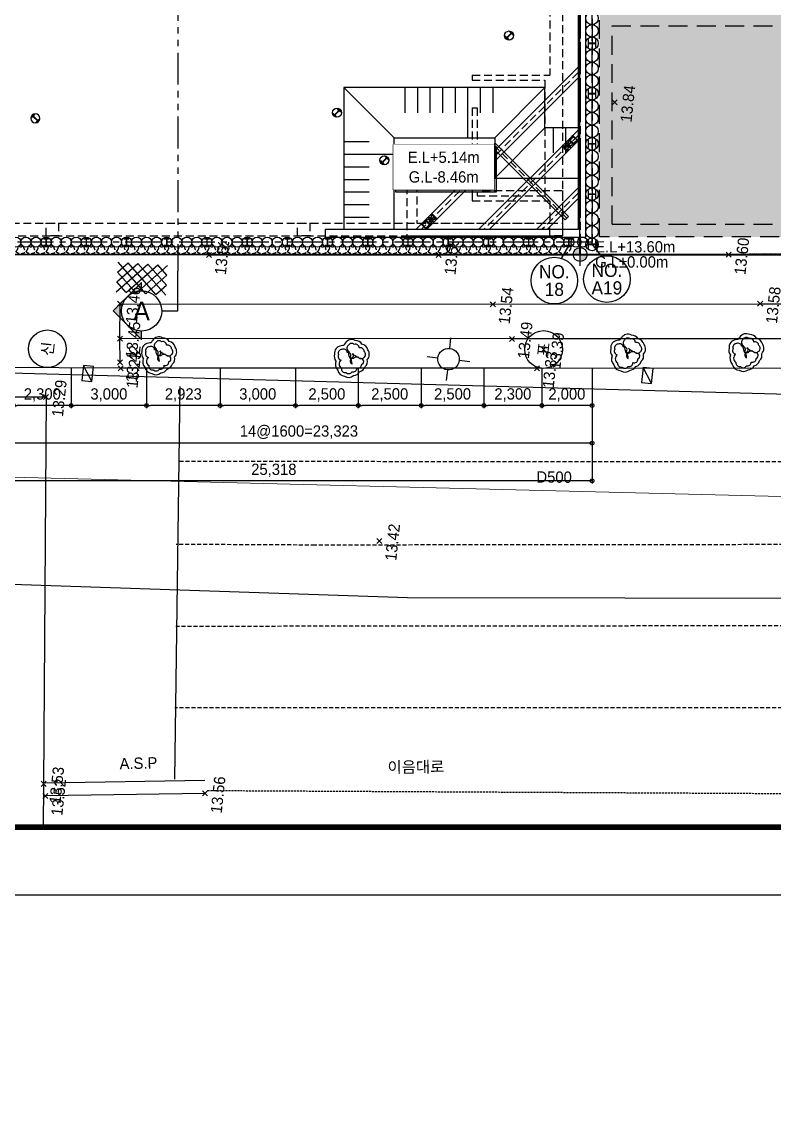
# Model space of a CAD drawing. Header units: millimetres. Extents: x 1073475 to 2890243, y -1340830 to -367733.
# Drawn here: x 1884001 to 1913953, y -465044 to -422071 of the extents above; entities that cross this region are included whole.
import ezdxf
from ezdxf.enums import TextEntityAlignment as Align
from ezdxf.xclip import XClip

# ---------------------------------------------------------------- set-up
doc = ezdxf.new("R2010")
doc.units = ezdxf.units.MM
doc.header["$LTSCALE"] = 50
doc.header["$XCLIPFRAME"] = 2
doc.header["$PDMODE"] = 3
doc.header["$PDSIZE"] = 100
for name, pattern in [('ANYANG3', [3, 2, -1]), ('CENTER2', [28.575, 19.05, -3.175, 3.175, -3.175]), ('DASHED', [0.75, 0.5, -0.25]), ('HIDDEN', [9.525, 6.35, -3.175]), ('HIDDEN2', [4.7625, 3.175, -1.5875]), ('PHANTOM', [63.5, 31.75, -6.35, 6.35, -6.35, 6.35, -6.35])]:
    doc.linetypes.add(name, pattern=pattern)
doc.layers.get('Defpoints').update_dxf_attribs({"color": 151})
for name, color, linetype in [('1-우수관로', 140, '우수'), ('11', 11, 'Continuous'), ('C-DIM', 7, 'Continuous'), ('CEN', 1, 'CENTER2'), ('CIP', 1, 'Continuous'), ('FIN', 5, 'Continuous'), ('H-BEAM-상부', 173, 'Continuous'), ('HPILE-300x200', 3, 'Continuous'), ('HPILE-300x300', 3, 'Continuous'), ('NO', 2, 'Continuous'), ('POST PILE', 6, 'Continuous'), ('SGR', 8, 'Continuous'), ('SITE', 7, 'PHANTOM'), ('ST-CEN', 1, 'HIDDEN'), ('ST-CEN(상부 H-BEAM)', 1, 'HIDDEN'), ('STRUT', 3, 'Continuous'), ('TEX', 3, 'Continuous'), ('TEXT', 3, 'Continuous'), ('WALE-1', 3, 'Continuous'), ('가로등', 1, 'Continuous'), ('건축', 233, 'HIDDEN'), ('굴착고', 2, 'Continuous'), ('단면', 4, 'Continuous'), ('대지경계선', 6, 'PHANTOM'), ('도로', 1, 'Continuous'), ('법면', 41, 'Continuous'), ('보도', 7, 'Continuous'), ('보도블럭', 7, 'Continuous'), ('상수도맨홀', 1, 'Continuous'), ('신호등', 1, 'Continuous'), ('연속지적도', 32, 'Continuous'), ('우수받이', 5, 'Continuous'), ('유압JACK', 2, 'Continuous'), ('자전거전용도로', 7, 'Continuous'), ('조경', 3, 'Continuous'), ('중앙선', 2, 'Continuous'), ('지하지장물_상수관로', 5, 'HIDDEN2'), ('지하지장물_전기관로', 1, 'HIDDEN2'), ('차선', 7, 'HIDDEN2'), ('측량점_높이', 8, 'Continuous'), ('측량점_심볼', 7, 'Continuous'), ('포장상태', 7, 'Continuous'), ('표지판', 1, 'Continuous'), ('현황레벨', 7, 'Continuous'), ('화단경계', 3, 'Continuous'), ('횡단보도', 40, 'Continuous')]:
    doc.layers.add(name, color=color, linetype=linetype)
doc.layers.add('defpoint', color=193, linetype='Continuous', plot=False)
doc.styles.add('LT', font='')
doc.styles.add('RXHG', font='arial.ttf')
doc.styles.get("Standard").update_dxf_attribs({"font": ''})
doc.styles.add('굴림체', font='')
doc.styles.add('돋움', font='')
doc.styles.get('LT').set_extended_font_data('GulimChe')
doc.styles.get('Standard').set_extended_font_data('Dotum')
doc.styles.get('굴림체').set_extended_font_data('Dotum')
doc.styles.get('돋움').set_extended_font_data('Dotum')
doc.linetypes.add('POWER_LINE', pattern='A,12.7,-5.08,["POWER",Standard,S=2.54,R=0,X=-2.54,Y=-1.27],-6.35', length=24.13)
doc.linetypes.add('WATER_LINE', pattern='A,12.7,-5.08,["WATER",Standard,S=2.54,R=0,X=-2.54,Y=-1.27],-6.35', length=24.13)
doc.linetypes.add('우수', pattern='A,0.5,-0.05,["우수",LT,S=0.1,R=0,X=0,Y=-0.05],-0.4', length=0.95)
doc.dimstyles.new('SAM-300', dxfattribs={"dimscale": 1.5, "dimtxt": 300, "dimasz": 100, "dimexe": 70, "dimexo": 0, "dimgap": 100, "dimtad": 1, "dimdec": 0, "dimzin": 0, "dimdsep": 46, "dimlunit": 6, "dimtxsty": '돋움', "dimblk": 'ORIGIN', "dimcen": 100, "dimclrd": 1, "dimclre": 1, "dimclrt": 7, "dimadec": 0, "dimazin": 0, "dimtfac": 1, "dimtdec": 0, "dimtix": 1, "dimtmove": 2, "dimatfit": 3, "dimfxl": 70, "dimtolj": 1, "dimtzin": 0, "dimlwd": -1, "dimlwe": -1, "dimarcsym": 0})

# ---------------------------------------------------------------- blocks, each defined once
blk = doc.blocks.new('A$405090834614')
at = {"layer": '1-우수관로', "color": 251, "linetype": '우수', "lineweight": 0, "ltscale": 80}
blk.add_lwpolyline([(121638, 164312), (127425, 92669), (132944, 11829)], dxfattribs=at)
at = {"layer": 'SITE', "color": 251, "linetype": 'ANYANG3', "ltscale": 0.5}
for p, q in [((134628, 120624), (170018, 124364)), ((136288, 105044), (134628, 120624))]:
    blk.add_line(p, q, dxfattribs=at)
at = {"layer": '가로등', "color": 251, "linetype": 'Continuous'}
for p, q in [((129933, 125805), (129933, 126234)), ((129505, 125377), (129076, 125377)), ((130362, 125377), (130790, 125377)), ((129933, 124948), (129933, 124520))]:
    blk.add_line(p, q, dxfattribs=at)
blk.add_ellipse((129933, 125377), major_axis=(-303, 303), ratio=1, start_param=3.926991, end_param=10.210176, dxfattribs=at)
at = {"layer": '도로', "color": 251}
for p, q in [((128196, 138313), (127610, 144201)), ((128196, 138313), (128196, 138313)), ((129944, 121845), (128196, 138313)), ((130969, 112042), (129944, 121845))]:
    blk.add_line(p, q, dxfattribs=at)
at = {"layer": '보도', "color": 251}
for p, q in [((131984, 145496), (133055, 135292)), ((133055, 135292), (134015, 126206)), ((134015, 126206), (135237, 114733)), ((135237, 114733), (135237, 114733)), ((135237, 114733), (136239, 104961))]:
    blk.add_line(p, q, dxfattribs=at)
at = {"layer": '보도블럭', "color": 251}
for p, q in [((131202, 138807), (132433, 137674)), ((131218, 138413), (131596, 138823)), ((131235, 138019), (131990, 138840)), ((131251, 137625), (132384, 138856)), ((131596, 138823), (132417, 138068)), ((131990, 138840), (132400, 138462)), ((131218, 138413), (132449, 137280)), ((131267, 137231), (132400, 138462)), ((131235, 138019), (132466, 136886)), ((131284, 136837), (132417, 138068)), ((131251, 137625), (132072, 136870)), ((131678, 136854), (132433, 137674)), ((131267, 137231), (131678, 136854)), ((132072, 136870), (132449, 137280))]:
    blk.add_line(p, q, dxfattribs=at)
at = {"layer": '신호등', "color": 251}
blk.add_circle((128658, 141295), 750, dxfattribs=at)
at = {"layer": '연속지적도', "color": 251}
for p, q in [((131988, 145494), (134628, 120624)), ((134628, 120624), (131988, 145494)), ((170018, 124364), (134628, 120624)), ((134628, 120624), (136288, 105044))]:
    blk.add_line(p, q, dxfattribs=at)
at = {"layer": '우수받이', "color": 251}
for points in [[(127551, 139797), (127551, 139397), (128151, 139397), (128151, 139797)], [(129815, 117648), (129815, 117248), (130415, 117248), (130415, 117648)]]:
    blk.add_lwpolyline(points, close=True, dxfattribs=at)
for points in [[(127551, 139397), (128151, 139797)], [(129815, 117248), (130415, 117648)]]:
    blk.add_lwpolyline(points, dxfattribs=at)
at = {"layer": '자전거전용도로', "color": 251}
for p, q in [((129369, 138469), (130745, 138606)), ((130745, 138606), (132293, 123856)), ((132293, 123856), (133434, 113281)), ((133434, 113281), (134320, 104708)), ((133434, 113281), (133434, 113281))]:
    blk.add_line(p, q, dxfattribs=at)
at = {"layer": '조경', "color": 251}
for points in [[(128332, 137353, 0.346815), (128119, 137052, 0.330985), (128178, 136700, 0.257815), (128360, 136476, 0.268393), (128587, 136281, 0.287741), (128870, 136229, 0.374085), (129262, 136246, 0.296108), (129461, 136501, 0.276004), (129576, 136785, 0.397465), (129431, 137167, 0.08978), (129336, 137217, 0.089366), (129309, 137319, 0.417873), (128948, 137542, 0.244957), (128684, 137462, 0.283849)], [(128418, 137215, 0.520567), (128276, 137018, 0.520567), (128326, 136779, 0.520567), (128497, 136607, 0.520567), (128661, 136428, 0.997573), (128879, 136535, 0.520567), (128851, 136775, 0.940956), (128639, 136810, 0.176046), (128882, 136928, 1.063971), (129046, 136839, 0.138397), (128940, 136603, 0.467806), (128937, 136374, 0.520567), (129180, 136380, 0.520567), (129297, 136592, 0.520567), (129414, 136804, 0.520567), (129351, 137039, 0.520567), (129112, 136991, 0.258914), (128882, 136928, 0.824029), (129069, 137047, 0.520567), (129165, 137269, 0.520567), (128951, 137384, 0.520567), (128744, 137259, 0.520567), (128418, 137215)], [(129035, 129719, 0.346815), (128821, 129417, 0.330985), (128881, 129066, 0.257815), (129063, 128842, 0.268393), (129289, 128647, 0.287741), (129573, 128595, 0.374085), (129964, 128612, 0.296108), (130164, 128867, 0.276004), (130279, 129150, 0.397465), (130133, 129533, 0.08978), (130039, 129582, 0.089366), (130012, 129684, 0.417873), (129650, 129907, 0.244957), (129386, 129828, 0.283849)], [(129121, 129581, 0.520567), (128979, 129384, 0.520567), (129029, 129145, 0.520567), (129199, 128972, 0.520567), (129364, 128793, 0.997573), (129582, 128900, 0.520567), (129553, 129141, 0.940956), (129341, 129176, 0.176046), (129584, 129293, 1.063971), (129749, 129204, 0.138397), (129643, 128968, 0.467806), (129640, 128740, 0.520567), (129883, 128746, 0.520567), (130000, 128958, 0.520567), (130117, 129170, 0.520567), (130053, 129404, 0.520567), (129815, 129357, 0.258914), (129584, 129293, 0.824029), (129771, 129413, 0.520567), (129868, 129635, 0.520567), (129654, 129750, 0.520567), (129446, 129624, 0.520567), (129121, 129581)], [(130404, 118814, 0.346815), (130191, 118512, 0.330985), (130250, 118161, 0.257815), (130432, 117937, 0.268393), (130659, 117742, 0.287741), (130942, 117689, 0.374085), (131333, 117706, 0.296108), (131533, 117962, 0.276004), (131648, 118245, 0.397465), (131503, 118628, 0.08978), (131408, 118677, 0.089366), (131381, 118779, 0.417873), (131020, 119002, 0.244957), (130755, 118923, 0.283849)], [(130490, 118676, 0.520567), (130348, 118478, 0.520567), (130398, 118240, 0.520567), (130569, 118067, 0.520567), (130733, 117888, 0.997573), (130951, 117995, 0.520567), (130923, 118236, 0.940956), (130711, 118270, 0.176046), (130953, 118388, 1.063971), (131118, 118299, 0.138397), (131012, 118063, 0.467806), (131009, 117834, 0.520567), (131252, 117841, 0.520567), (131369, 118053, 0.520567), (131486, 118264, 0.520567), (131423, 118499, 0.520567), (131184, 118452, 0.258914), (130953, 118388, 0.824029), (131141, 118507, 0.520567), (131237, 118729, 0.520567), (131023, 118844, 0.520567), (130816, 118719, 0.520567), (130490, 118676)], [(130924, 114133, 0.346815), (130711, 113832, 0.330985), (130770, 113480, 0.257815), (130952, 113256, 0.268393), (131179, 113062, 0.287741), (131463, 113009, 0.374085), (131854, 113026, 0.296108), (132053, 113282, 0.276004), (132168, 113565, 0.397465), (132023, 113948, 0.08978), (131928, 113997, 0.089366), (131901, 114099, 0.417873), (131540, 114322, 0.244957), (131276, 114243, 0.283849)], [(131011, 113996, 0.520567), (130869, 113798, 0.520567), (130918, 113560, 0.520567), (131089, 113387, 0.520567), (131254, 113208, 0.997573), (131472, 113315, 0.520567), (131443, 113555, 0.940956), (131231, 113590, 0.176046), (131474, 113708, 1.063971), (131638, 113619, 0.138397), (131532, 113383, 0.467806), (131529, 113154, 0.520567), (131772, 113161, 0.520567), (131889, 113372, 0.520567), (132007, 113584, 0.520567), (131943, 113819, 0.520567), (131704, 113771, 0.258914), (131474, 113708, 0.824029), (131661, 113827, 0.520567), (131758, 114049, 0.520567), (131544, 114164, 0.520567), (131336, 114039, 0.520567), (131011, 113996)]]:
    blk.add_lwpolyline(points, format="xyb", close=True, dxfattribs=at)
at = {"layer": '중앙선', "color": 251}
for p, q in [((111725, 133196), (110958, 139493)), ((112233, 133253), (111465, 139554))]:
    blk.add_line(p, q, dxfattribs=at)
at = {"layer": '지하지장물_상수관로', "color": 251, "linetype": 'WATER_LINE', "ltscale": 3}
blk.add_lwpolyline([(125974, 172142), (127656, 154547), (126905, 150875), (134574, 53206), (135978, 16885)], dxfattribs=at)
at = {"layer": '지하지장물_전기관로', "color": 251, "linetype": 'POWER_LINE', "ltscale": 3}
blk.add_lwpolyline([(128114, 30390), (124995, 81247), (120316, 126000), (117897, 159426), (117322, 167477), (116075, 173707), (115884, 185784), (118473, 190768)], dxfattribs=at)
at = {"layer": '차선', "color": 251, "linetype": 'ByBlock'}
blk.add_line((127727, 135889), (112158, 134458), dxfattribs=at)
at = {"layer": '차선', "color": 251}
for p, q in [((122013, 129883), (121459, 135374)), ((124764, 135599), (129327, 92317)), ((118223, 135054), (124427, 77076)), ((121864, 70069), (114979, 134740)), ((126736, 85773), (122013, 129883))]:
    blk.add_line(p, q, dxfattribs=at)
at = {"layer": '차선', "color": 251, "ltscale": 0.5}
blk.add_line((111851, 133108), (114316, 108643), dxfattribs=at)
at = {"layer": '측량점_심볼', "color": 251}
for p in [(126749, 141141), (110958, 139493), (111426, 139618), (129369, 138469), (130745, 138606), (128196, 138313), (128423, 138361), (133055, 135292), (111725, 133196), (138583, 132845), (122451, 127350), (134015, 126206), (132293, 123856), (131000, 122951), (129944, 121845), (130713, 121659), (140794, 119882), (135237, 114733), (133434, 113281)]:
    blk.add_point(p, dxfattribs=at)
at = {"layer": '표지판', "color": 251}
blk.add_circle((130713, 121659), 750, dxfattribs=at)
at = {"layer": '화단경계', "color": 251}
for p, q in [((128423, 138361), (129369, 138469)), ((131000, 122951), (129369, 138469)), ((132140, 112234), (131000, 122951))]:
    blk.add_line(p, q, dxfattribs=at)
at = {"layer": '횡단보도', "color": 251}
for p, q in [((126355, 144845), (126749, 141141)), ((126749, 141141), (111426, 139618)), ((111426, 139618), (98848, 138380))]:
    blk.add_line(p, q, dxfattribs=at)
at = {"layer": '1-우수관로', "color": 251, "linetype": '우수', "lineweight": 0, "ltscale": 5, "style": '굴림체'}
blk.add_text('D500', height=450, rotation=275.5675, dxfattribs=at).set_placement((125554, 119983), align=Align.RIGHT)
at = {"layer": 'TEXT', "color": 251, "style": '굴림체'}
blk.add_text('이음대로', height=450, rotation=276.7572, dxfattribs=at).set_placement((113567, 123809), align=Align.RIGHT)
at = {"layer": '상수도맨홀', "color": 251, "style": '굴림체'}
for s, p in [('신', (128658, 141295)), ('표', (130713, 121659))]:
    blk.add_text(s, height=450, dxfattribs=at).set_placement(p, align=Align.MIDDLE)
at = {"layer": '측량점_높이', "color": 251, "style": '굴림체'}
for s, p in [('13.73', (141444, 143592)), ('13.29', (126749, 140841)), ('13.53', (111426, 139318)), ('13.52', (110958, 139193)), ('13.23', (128196, 138013)), ('13.42', (128423, 138061)), ('13.45', (129369, 138169)), ('13.46', (130745, 138306)), ('13.52', (133055, 134992)), ('13.56', (111725, 132896)), ('13.63', (138583, 132545)), ('13.42', (122451, 127050)), ('13.55', (134015, 125906)), ('13.54', (132293, 123556)), ('13.49', (131000, 122651)), ('13.33', (129944, 121545)), ('13.39', (130713, 121359)), ('13.84', (140794, 119582)), ('13.60', (135237, 114433)), ('13.58', (133434, 112981))]:
    blk.add_text(s, height=450, dxfattribs=at).set_placement(p, align=Align.TOP_CENTER)
at = {"layer": '포장상태', "color": 251, "style": '굴림체'}
blk.add_text('A.S.P', height=450, rotation=277.7206, dxfattribs=at).set_placement((112519, 135175), align=Align.RIGHT)
blk = doc.blocks.new('A$C070F4A8E')
at = {"layer": '단면'}
h = blk.add_hatch(color=256, dxfattribs=at)
h.paths.add_polyline_path([(-1074, 302), (-1377, 0), (-1074, -302, -0.414214)])
h.paths.add_polyline_path([(-772, 605), (-1074, 302, -0.198912), (-772, 427)])
h.paths.add_polyline_path([(-772, -427, -0.198912), (-1074, -302), (-772, -605)])
for p, q in [((-345, 0), (0, 0)), ((0, 0), (0, -845))]:
    blk.add_line(p, q, dxfattribs=at)
blk.add_lwpolyline([(-772, -427), (-772, -605), (-1377, 0), (-772, 605), (-772, 427)], dxfattribs=at)
at = {"layer": '단면', "extrusion": (0, 0, -1)}
blk.add_ellipse((-772, 0), major_axis=(1, 427), ratio=1, start_param=4.711077, end_param=10.994262, dxfattribs=at)
blk = doc.blocks.new('dbox')
at = {"layer": '11'}
blk.add_line((81088, 1800), (4288, 1800), dxfattribs=at)
at = {"layer": '11', "const_width": 150}
blk.add_lwpolyline([(81088, 1800), (4288, 1800), (4288, 57600), (81088, 57600)], close=True, dxfattribs=at)
at = {"layer": 'TEXT', "color": 7}
blk.add_line((84100, 0), (0, 0), dxfattribs=at)
at = {"layer": 'TEX', "color": 6, "linetype": 'Continuous', "style": 'RXHG', "width": 1}
for tag, p in [('일자', (76628, 15972)), ('축척', (76628, 13925)), ('설계번호', (76684, 12170))]:
    blk.add_attdef(tag, p, '', height=300, dxfattribs=at)
at = {"layer": 'TEX', "color": 7, "linetype": 'Continuous', "style": 'RXHG', "width": 1}
blk.add_attdef('파일명', (81840, 4453), '', height=300, rotation=90, dxfattribs=at)
at = {"layer": 'TEX', "linetype": 'Continuous', "style": 'RXHG', "width": 1}
for tag, p in [('도면명-1', (77799, 3389)), ('도면명-2', (77799, 2662))]:
    blk.add_attdef(tag, text='', height=400, dxfattribs=at).set_placement(p, align=Align.CENTER)
blk = doc.blocks.new('A$C415B026D')
at = {"layer": '건축', "color": 4}
for p, q in [((-16200, 0), (-12600, 0)), ((-16200, 0), (-16200, -4300)), ((-15800, -400), (-13000, -400)), ((-15800, -400), (-15800, -3900)), ((-13000, -400), (-13000, -3900)), ((-12600, 0), (-12600, -4300)), ((-13000, -3900), (-15800, -3900)), ((-16200, -4300), (-12600, -4300)), ((-6200, -30700), (-3200, -30700)), ((-6200, -30700), (-6200, -34100)), ((-3200, -30700), (-3200, -32300)), ((-5800, -31100), (-3600, -31100)), ((-5800, -31100), (-5800, -33600)), ((-3600, -31100), (-3600, -32700)), ((-3200, -32300), (0, -32300)), ((0, -32300), (0, -34100)), ((-3600, -32700), (-500, -32700)), ((-3600, -32700), (-500, -32700)), ((-500, -32700), (-500, -33600)), ((-500, -32700), (-500, -33600)), ((-5800, -33600), (-500, -33600)), ((-6200, -34100), (0, -34100))]:
    blk.add_line(p, q, dxfattribs=at)
blk = doc.blocks.new('20240926 평면')
at = {"layer": '건축'}
for p, q in [((-5159, -5159), (0, 0)), ((0, 0), (25441, 0)), ((25441, 0), (25441, -34100)), ((-4659, -5366), (207, -500)), ((207, -500), (12441, -500)), ((12441, -500), (12441, -4100)), ((12641, -500), (18441, -500)), ((12641, -500), (12641, -4100)), ((18441, -500), (18441, -3900)), ((18641, -500), (19941, -500)), ((18641, -500), (18641, -3900)), ((19941, -500), (19941, -3900)), ((20141, -500), (24741, -500)), ((20141, -500), (20141, -1000)), ((24741, -500), (24741, -1000)), ((20141, -1000), (24741, -1000)), ((20141, -1200), (24741, -1200)), ((20141, -1200), (20141, -3900)), ((24741, -1200), (24741, -3900)), ((12441, -4100), (12641, -4100)), ((14441, -3900), (18441, -3900)), ((14441, -3900), (14441, -4100)), ((14441, -4100), (23441, -4100)), ((18641, -3900), (19941, -3900)), ((20141, -3900), (23441, -3900)), ((23441, -3900), (23441, -4100)), ((24541, -3900), (24741, -3900)), ((24541, -3900), (24541, -4100)), ((24541, -4100), (24941, -4100)), ((24941, -4100), (24941, -27700)), ((-5159, -27541), (-5159, -5159)), ((-4659, -27334), (-4659, -5366)), ((-4659, -27334), (1607, -33600)), ((-5159, -27541), (1400, -34100)), ((21841, -27700), (21841, -27900)), ((21841, -27700), (24941, -27700)), ((21841, -27900), (24741, -27900)), ((24741, -27900), (24741, -32500)), ((21841, -29000), (21841, -32700)), ((21841, -29000), (22041, -29000)), ((22041, -29000), (22041, -32500)), ((22041, -32500), (24741, -32500)), ((21841, -32700), (24941, -32700)), ((24941, -32700), (24941, -33600)), ((1607, -33600), (24941, -33600)), ((1400, -34100), (25441, -34100))]:
    blk.add_line(p, q, dxfattribs=at)
at = {"layer": '건축', "color": 4}
for p, q in [((9641, -3300), (10241, -3900)), ((9641, -3900), (10241, -3300)), ((19641, -31100), (20341, -31800)), ((19641, -31800), (20341, -31100))]:
    blk.add_line(p, q, dxfattribs=at)
at = {"layer": '건축', "color": 255}
blk.add_lwpolyline([(26141, -34840), (1135, -34840), (-5936, -27769), (-5936, -4908), (-280, 749), (26141, 749)], close=True, dxfattribs=at)
at = {"layer": '건축'}
for points in [[(5391, -500), (4891, -500), (4891, 0), (5391, 0)], [(15391, -500), (14891, -500), (14891, 0), (15391, 0)], [(25441, -500), (24941, -500), (24941, 0), (25441, 0)], [(-4659, -11650), (-5159, -11650), (-5159, -11150), (-4659, -11150)], [(5391, -11650), (4891, -11650), (4891, -11150), (5391, -11150)], [(15391, -11650), (14891, -11650), (14891, -11150), (15391, -11150)], [(25441, -11650), (24941, -11650), (24941, -11150), (25441, -11150)], [(-4659, -22950), (-5159, -22950), (-5159, -22450), (-4659, -22450)], [(5391, -22950), (4891, -22950), (4891, -22450), (5391, -22450)], [(15391, -22950), (14891, -22950), (14891, -22450), (15391, -22450)], [(25441, -22950), (24941, -22950), (24941, -22450), (25441, -22450)], [(5391, -34100), (4891, -34100), (4891, -33600), (5391, -33600)], [(15391, -34100), (14891, -34100), (14891, -33600), (15391, -33600)], [(25441, -34100), (24941, -34100), (24941, -33600), (25441, -33600)]]:
    blk.add_lwpolyline(points, close=True, dxfattribs=at)
at = {"layer": '건축', "color": 4}
for points in [[(9641, -3300), (10241, -3300), (10241, -3900), (9641, -3900)], [(19641, -31100), (20341, -31100), (20341, -31800), (19641, -31800)]]:
    blk.add_lwpolyline(points, close=True, dxfattribs=at)
at = {"ltscale": 0.2}
blk.add_blockref('A$C415B026D', (25441, 0), dxfattribs=at)
blk = doc.blocks.new('A$C1D3235D9')
at = {"layer": 'SGR', "linetype": 'HIDDEN2'}
blk.add_circle((0, 0), 50, dxfattribs=at)
blk.add_arc((0, 0), 300, 0, 180, dxfattribs=at)
blk = doc.blocks.new('h-200')
at = {"layer": 'HPILE-300x200'}
blk.add_line((0, -150), (0, 150), dxfattribs=at)
blk.add_lwpolyline([(-100, 150), (-100, 136), (-24.5, 136, -0.4142136), (-4.5, 116), (-4.5, -116, -0.4142136), (-24.5, -136), (-100, -136), (-100, -150), (100, -150), (100, -136), (24.5, -136, -0.4142136), (4.5, -116), (4.5, 116, -0.4142136), (24.5, 136), (100, 136), (100, 150)], format="xyb", close=True, dxfattribs=at)
blk = doc.blocks.new('CIP')
at = {"layer": 'CIP'}
for centre in [(0, 0), (400, 0), (800, 0), (1200, 0)]:
    blk.add_circle(centre, 200, dxfattribs=at)
at = {"layer": 'HPILE-300x200'}
blk.add_blockref('h-200', (1200, 0), dxfattribs=at)
at = {"layer": 'SGR', "linetype": 'HIDDEN2'}
for p in [(-200, 150), (200, 150), (600, 150), (1000, 150)]:
    blk.add_blockref('A$C1D3235D9', p, dxfattribs=at)
blk = doc.blocks.new('_Origin')
at = {"color": 0, "linetype": 'ByBlock', "lineweight": -2}
blk.add_line((0, 0), (-1, 0), dxfattribs=at)
blk.add_circle((0, 0), 0.5, dxfattribs=at)
blk = doc.blocks.new('*D798')
at = {"layer": 'C-DIM', "color": 1, "ltscale": 0.2, "transparency": 16777216}
for p, q in [((1881379, -438848), (1881379, -440453)), ((1906696, -438848), (1906696, -440453)), ((1906546, -440348), (1881529, -440348))]:
    blk.add_line(p, q, dxfattribs=at)
at = {"layer": 'Defpoints', "color": 0, "ltscale": 0.2, "transparency": 16777216}
for p in [(1881379, -438848), (1906696, -438848), (1881379, -440348)]:
    blk.add_point(p, dxfattribs=at)
at = {"layer": 'C-DIM', "color": 1, "ltscale": 0.2, "transparency": 16777216, "xscale": 150, "yscale": 150, "zscale": 150, "rotation": 180}
blk.add_blockref('_Origin', (1881379, -440348), dxfattribs=at)
at = {"layer": 'C-DIM', "color": 1, "ltscale": 0.2, "transparency": 16777216, "xscale": 150, "yscale": 150, "zscale": 150}
blk.add_blockref('_Origin', (1906696, -440348), dxfattribs=at)
at = {"layer": 'C-DIM', "color": 7, "ltscale": 0.2, "transparency": 16777216, "insert": (1894037, -439930), "char_height": 450, "attachment_point": 5, "style": '돋움'}
blk.add_mtext('\\A1;25,318', dxfattribs=at)
blk = doc.blocks.new('*D806')
at = {"layer": 'C-DIM', "color": 1, "ltscale": 0.2, "transparency": 16777216}
for p, q in [((1883374, -437348), (1883374, -438953)), ((1906696, -437348), (1906696, -438953)), ((1906546, -438848), (1883524, -438848))]:
    blk.add_line(p, q, dxfattribs=at)
at = {"layer": 'Defpoints', "color": 0, "ltscale": 0.2, "transparency": 16777216}
for p in [(1883374, -437348), (1906696, -437348), (1883374, -438848)]:
    blk.add_point(p, dxfattribs=at)
at = {"layer": 'C-DIM', "color": 1, "ltscale": 0.2, "transparency": 16777216, "xscale": 150, "yscale": 150, "zscale": 150, "rotation": 180}
blk.add_blockref('_Origin', (1883374, -438848), dxfattribs=at)
at = {"layer": 'C-DIM', "color": 1, "ltscale": 0.2, "transparency": 16777216, "xscale": 150, "yscale": 150, "zscale": 150}
blk.add_blockref('_Origin', (1906696, -438848), dxfattribs=at)
at = {"layer": 'C-DIM', "color": 7, "ltscale": 0.2, "transparency": 16777216, "insert": (1895035, -438410), "char_height": 450, "attachment_point": 5, "style": '돋움'}
blk.add_mtext('\\A1;14@1600=23,323', dxfattribs=at)
blk = doc.blocks.new('*D844')
at = {"layer": 'C-DIM', "color": 1, "ltscale": 0.2, "transparency": 16777216}
for p, q in [((1897397, -435848), (1897397, -437453)), ((1899897, -435848), (1899897, -437453)), ((1899747, -437348), (1897547, -437348))]:
    blk.add_line(p, q, dxfattribs=at)
at = {"layer": 'Defpoints', "color": 0, "ltscale": 0.2, "transparency": 16777216}
for p in [(1897397, -435848), (1899897, -435848), (1897397, -437348)]:
    blk.add_point(p, dxfattribs=at)
at = {"layer": 'C-DIM', "color": 1, "ltscale": 0.2, "transparency": 16777216, "xscale": 150, "yscale": 150, "zscale": 150, "rotation": 180}
blk.add_blockref('_Origin', (1897397, -437348), dxfattribs=at)
at = {"layer": 'C-DIM', "color": 1, "ltscale": 0.2, "transparency": 16777216, "xscale": 150, "yscale": 150, "zscale": 150}
blk.add_blockref('_Origin', (1899897, -437348), dxfattribs=at)
at = {"layer": 'C-DIM', "color": 7, "ltscale": 0.2, "transparency": 16777216, "insert": (1898647, -436930), "char_height": 450, "attachment_point": 5, "style": '돋움'}
blk.add_mtext('\\A1;2,500', dxfattribs=at)
blk = doc.blocks.new('*D845')
at = {"layer": 'C-DIM', "color": 1, "ltscale": 0.2, "transparency": 16777216}
for p, q in [((1894897, -435848), (1894897, -437453)), ((1897397, -435848), (1897397, -437453)), ((1897247, -437348), (1895047, -437348))]:
    blk.add_line(p, q, dxfattribs=at)
at = {"layer": 'Defpoints', "color": 0, "ltscale": 0.2, "transparency": 16777216}
for p in [(1894897, -435848), (1897397, -435848), (1894897, -437348)]:
    blk.add_point(p, dxfattribs=at)
at = {"layer": 'C-DIM', "color": 1, "ltscale": 0.2, "transparency": 16777216, "xscale": 150, "yscale": 150, "zscale": 150, "rotation": 180}
blk.add_blockref('_Origin', (1894897, -437348), dxfattribs=at)
at = {"layer": 'C-DIM', "color": 1, "ltscale": 0.2, "transparency": 16777216, "xscale": 150, "yscale": 150, "zscale": 150}
blk.add_blockref('_Origin', (1897397, -437348), dxfattribs=at)
at = {"layer": 'C-DIM', "color": 7, "ltscale": 0.2, "transparency": 16777216, "insert": (1896147, -436930), "char_height": 450, "attachment_point": 5, "style": '돋움'}
blk.add_mtext('\\A1;2,500', dxfattribs=at)
blk = doc.blocks.new('*D846')
at = {"layer": 'C-DIM', "color": 1, "ltscale": 0.2, "transparency": 16777216}
for p, q in [((1891897, -435848), (1891897, -437453)), ((1894897, -435848), (1894897, -437453)), ((1894747, -437348), (1892047, -437348))]:
    blk.add_line(p, q, dxfattribs=at)
at = {"layer": 'Defpoints', "color": 0, "ltscale": 0.2, "transparency": 16777216}
for p in [(1891897, -435848), (1894897, -435848), (1891897, -437348)]:
    blk.add_point(p, dxfattribs=at)
at = {"layer": 'C-DIM', "color": 1, "ltscale": 0.2, "transparency": 16777216, "xscale": 150, "yscale": 150, "zscale": 150, "rotation": 180}
blk.add_blockref('_Origin', (1891897, -437348), dxfattribs=at)
at = {"layer": 'C-DIM', "color": 1, "ltscale": 0.2, "transparency": 16777216, "xscale": 150, "yscale": 150, "zscale": 150}
blk.add_blockref('_Origin', (1894897, -437348), dxfattribs=at)
at = {"layer": 'C-DIM', "color": 7, "ltscale": 0.2, "transparency": 16777216, "insert": (1893397, -436930), "char_height": 450, "attachment_point": 5, "style": '돋움'}
blk.add_mtext('\\A1;3,000', dxfattribs=at)
blk = doc.blocks.new('*D847')
at = {"layer": 'C-DIM', "color": 1, "ltscale": 0.2, "transparency": 16777216}
for p, q in [((1888974, -435848), (1888974, -437453)), ((1891897, -435848), (1891897, -437453)), ((1891747, -437348), (1889124, -437348))]:
    blk.add_line(p, q, dxfattribs=at)
at = {"layer": 'Defpoints', "color": 0, "ltscale": 0.2, "transparency": 16777216}
for p in [(1888974, -435848), (1891897, -435848), (1888974, -437348)]:
    blk.add_point(p, dxfattribs=at)
at = {"layer": 'C-DIM', "color": 1, "ltscale": 0.2, "transparency": 16777216, "xscale": 150, "yscale": 150, "zscale": 150, "rotation": 180}
blk.add_blockref('_Origin', (1888974, -437348), dxfattribs=at)
at = {"layer": 'C-DIM', "color": 1, "ltscale": 0.2, "transparency": 16777216, "xscale": 150, "yscale": 150, "zscale": 150}
blk.add_blockref('_Origin', (1891897, -437348), dxfattribs=at)
at = {"layer": 'C-DIM', "color": 7, "ltscale": 0.2, "transparency": 16777216, "insert": (1890435, -436930), "char_height": 450, "attachment_point": 5, "style": '돋움'}
blk.add_mtext('\\A1;2,923', dxfattribs=at)
blk = doc.blocks.new('*D848')
at = {"layer": 'C-DIM', "color": 1, "ltscale": 0.2, "transparency": 16777216}
for p, q in [((1885974, -435848), (1885974, -437453)), ((1888974, -435848), (1888974, -437453)), ((1888824, -437348), (1886124, -437348))]:
    blk.add_line(p, q, dxfattribs=at)
at = {"layer": 'Defpoints', "color": 0, "ltscale": 0.2, "transparency": 16777216}
for p in [(1885974, -435848), (1888974, -435848), (1885974, -437348)]:
    blk.add_point(p, dxfattribs=at)
at = {"layer": 'C-DIM', "color": 1, "ltscale": 0.2, "transparency": 16777216, "xscale": 150, "yscale": 150, "zscale": 150, "rotation": 180}
blk.add_blockref('_Origin', (1885974, -437348), dxfattribs=at)
at = {"layer": 'C-DIM', "color": 1, "ltscale": 0.2, "transparency": 16777216, "xscale": 150, "yscale": 150, "zscale": 150}
blk.add_blockref('_Origin', (1888974, -437348), dxfattribs=at)
at = {"layer": 'C-DIM', "color": 7, "ltscale": 0.2, "transparency": 16777216, "insert": (1887474, -436930), "char_height": 450, "attachment_point": 5, "style": '돋움'}
blk.add_mtext('\\A1;3,000', dxfattribs=at)
blk = doc.blocks.new('*D849')
at = {"layer": 'C-DIM', "color": 1, "ltscale": 0.2, "transparency": 16777216}
for p, q in [((1883674, -435848), (1883674, -437453)), ((1885974, -435848), (1885974, -437453)), ((1885824, -437348), (1883824, -437348))]:
    blk.add_line(p, q, dxfattribs=at)
at = {"layer": 'Defpoints', "color": 0, "ltscale": 0.2, "transparency": 16777216}
for p in [(1883674, -435848), (1885974, -435848), (1883674, -437348)]:
    blk.add_point(p, dxfattribs=at)
at = {"layer": 'C-DIM', "color": 1, "ltscale": 0.2, "transparency": 16777216, "xscale": 150, "yscale": 150, "zscale": 150, "rotation": 180}
blk.add_blockref('_Origin', (1883674, -437348), dxfattribs=at)
at = {"layer": 'C-DIM', "color": 1, "ltscale": 0.2, "transparency": 16777216, "xscale": 150, "yscale": 150, "zscale": 150}
blk.add_blockref('_Origin', (1885974, -437348), dxfattribs=at)
at = {"layer": 'C-DIM', "color": 7, "ltscale": 0.2, "transparency": 16777216, "insert": (1884824, -436930), "char_height": 450, "attachment_point": 5, "style": '돋움'}
blk.add_mtext('\\A1;2,300', dxfattribs=at)
blk = doc.blocks.new('Post')
at = {"layer": 'POST PILE'}
blk.add_line((0, 150), (0, -150), dxfattribs=at)
blk.add_lwpolyline([(-100, -150), (-100, -125), (-29.5, -125, 0.4142136), (-9.5, -105), (-9.5, 105, 0.4142136), (-29.5, 125), (-100, 125), (-100, 150), (100, 150), (100, 125), (29.5, 125, 0.4142136), (9.5, 105), (9.5, -105, 0.4142136), (29.5, -125), (100, -125), (100, -150)], format="xyb", close=True, dxfattribs=at)
blk.add_circle((0, 0), 180.3, dxfattribs=at)
blk = doc.blocks.new('h-300')
at = {"layer": 'HPILE-300x200'}
blk.add_lwpolyline([(-150, 150), (-150, 136), (-24.5, 136, -0.4142136), (-4.5, 116), (-4.5, -116, -0.4142136), (-24.5, -136), (-150, -136), (-150, -150), (150, -150), (150, -136), (24.5, -136, -0.4142136), (4.5, -116), (4.5, 116, -0.4142136), (24.5, 136), (150, 136), (150, 150)], format="xyb", close=True, dxfattribs=at)
at = {"layer": 'HPILE-300x200', "color": 7}
blk.add_lwpolyline([(0, 150), (0, -150)], dxfattribs=at)
blk = doc.blocks.new('A$359145324269')
at = {"layer": '건축', "ltscale": 0.2}
h = blk.add_hatch(color=254, dxfattribs=at)
h.dxf.hatch_style = 1
h.paths.add_polyline_path([(59185, 39888), (6585, 39888), (6585, 5788), (20479, 5788), (45879, 2788), (59185, 2788)])
at = {"layer": 'CEN', "color": 8, "ltscale": 1.5}
blk.add_line((6285, 5488), (6285, 40188), dxfattribs=at)
at = {"layer": 'CIP'}
for centre in [(6285, 14488), (6285, 13988), (6285, 13488), (6285, 12988), (6285, 12488), (6285, 11988), (6285, 11488), (6285, 10988), (6285, 10488), (6285, 9988), (6285, 9488), (6285, 8988), (6285, 8488), (6285, 7988), (6285, 7488), (6285, 6988), (6285, 6488), (6285, 5988), (6285, 5488)]:
    blk.add_circle(centre, 250, dxfattribs=at)
at = {"layer": 'defpoint', "ltscale": 30}
blk.add_lwpolyline([(5806, 40677), (59985, 40677), (59985, 2088), (46697, 2088), (33748, 3618), (21497, 5088), (5806, 5088)], close=True, dxfattribs=at)
at = {"layer": '건축', "color": 4, "linetype": 'DASHED', "ltscale": 30}
for p, q in [((7085, 6288), (7085, 14188)), ((7085, 14188), (14585, 14188)), ((7085, 6288), (20509, 6288)), ((20479, 5788), (6585, 5788))]:
    blk.add_line(p, q, dxfattribs=at)
at = {"layer": '건축', "color": 4, "linetype": 'DASHED', "ltscale": 30, "flags": 128}
blk.add_lwpolyline([(6585, 5788), (6585, 39888), (59185, 39888), (59185, 2788)], dxfattribs=at)
at = {"layer": 'HPILE-300x300', "rotation": 270.0000000001199}
for p in [(6285, 13488), (6285, 11488), (6285, 9488), (6285, 7488), (6285, 5488)]:
    blk.add_blockref('h-300', p, dxfattribs=at)
blk = doc.blocks.new('A$C5B0247DC')
at = {"layer": '현황레벨'}
h = blk.add_hatch(color=256, dxfattribs=at)
h.paths.add_polyline_path([(0, 111, 0.414214), (-111, 0), (0, 0)])
h.paths.add_polyline_path([(0, 0), (0, -111, 0.414214), (111, 0)])
for p, q in [((0, -179), (0, 179)), ((-179, 0), (179, 0))]:
    blk.add_line(p, q, dxfattribs=at)
blk.add_circle((0, 0), 111, dxfattribs=at)
blk = doc.blocks.new('*D842')
at = {"layer": 'C-DIM', "color": 1, "ltscale": 0.2, "transparency": 16777216}
for p, q in [((1902397, -435848), (1902397, -437453)), ((1904697, -435848), (1904697, -437453)), ((1904547, -437348), (1902547, -437348))]:
    blk.add_line(p, q, dxfattribs=at)
at = {"layer": 'Defpoints', "color": 0, "ltscale": 0.2, "transparency": 16777216}
for p in [(1902397, -435848), (1904697, -435848), (1902397, -437348)]:
    blk.add_point(p, dxfattribs=at)
at = {"layer": 'C-DIM', "color": 1, "ltscale": 0.2, "transparency": 16777216, "xscale": 150, "yscale": 150, "zscale": 150, "rotation": 180}
blk.add_blockref('_Origin', (1902397, -437348), dxfattribs=at)
at = {"layer": 'C-DIM', "color": 1, "ltscale": 0.2, "transparency": 16777216, "xscale": 150, "yscale": 150, "zscale": 150}
blk.add_blockref('_Origin', (1904697, -437348), dxfattribs=at)
at = {"layer": 'C-DIM', "color": 7, "ltscale": 0.2, "transparency": 16777216, "insert": (1903547, -436930), "char_height": 450, "attachment_point": 5, "style": '돋움'}
blk.add_mtext('\\A1;2,300', dxfattribs=at)
blk = doc.blocks.new('*D843')
at = {"layer": 'C-DIM', "color": 1, "ltscale": 0.2, "transparency": 16777216}
for p, q in [((1899897, -435848), (1899897, -437453)), ((1902397, -435848), (1902397, -437453)), ((1902247, -437348), (1900047, -437348))]:
    blk.add_line(p, q, dxfattribs=at)
at = {"layer": 'Defpoints', "color": 0, "ltscale": 0.2, "transparency": 16777216}
for p in [(1899897, -435848), (1902397, -435848), (1899897, -437348)]:
    blk.add_point(p, dxfattribs=at)
at = {"layer": 'C-DIM', "color": 1, "ltscale": 0.2, "transparency": 16777216, "xscale": 150, "yscale": 150, "zscale": 150, "rotation": 180}
blk.add_blockref('_Origin', (1899897, -437348), dxfattribs=at)
at = {"layer": 'C-DIM', "color": 1, "ltscale": 0.2, "transparency": 16777216, "xscale": 150, "yscale": 150, "zscale": 150}
blk.add_blockref('_Origin', (1902397, -437348), dxfattribs=at)
at = {"layer": 'C-DIM', "color": 7, "ltscale": 0.2, "transparency": 16777216, "insert": (1901147, -436930), "char_height": 450, "attachment_point": 5, "style": '돋움'}
blk.add_mtext('\\A1;2,500', dxfattribs=at)
blk = doc.blocks.new('A$C26452653')
at = {"layer": '유압JACK'}
for p, q in [((0, 600), (0, 587)), ((0, 600), (300, 600)), ((300, 600), (0, 600)), ((5, 582), (62, 582)), ((5, 582), (150, 582)), ((5, 582), (125, 582)), ((9, 582), (82, 471)), ((83, 450), (77, 568)), ((77, 434), (77, 432)), ((77, 432), (77, 372)), ((150, 438), (81, 438)), ((150, 444), (89, 444)), ((95, 444), (95, 438)), ((95, 444), (205, 444)), ((95, 438), (205, 438)), ((98, 444), (98, 438)), ((295, 582), (139, 582)), ((142, 479), (140, 567)), ((150, 444), (211, 444)), ((150, 438), (218, 438)), ((158, 479), (160, 567)), ((295, 582), (175, 582)), ((202, 444), (202, 438)), ((205, 444), (205, 438)), ((217, 450), (223, 568)), ((291, 582), (218, 471)), ((222, 434), (222, 432)), ((222, 432), (222, 372)), ((295, 582), (238, 582)), ((300, 600), (300, 587)), ((0, 13), (26, 234)), ((0, 13), (0, 0)), ((0, 0), (300, 0)), ((5, 18), (25, 18)), ((17, 413), (64, 417)), ((17, 393), (64, 389)), ((40, 33), (40, 244)), ((77, 363), (54, 296)), ((56, 21), (56, 199)), ((56, 168), (60, 168)), ((56, 153), (60, 153)), ((56, 63), (60, 63)), ((56, 48), (60, 48)), ((70, 311), (57, 299)), ((59, 18), (241, 18)), ((60, 168), (60, 153)), ((60, 48), (60, 63)), ((77, 374), (77, 372)), ((77, 373), (77, 372)), ((133, 368), (77, 368)), ((77, 368), (77, 327)), ((150, 368), (81, 368)), ((92, 226), (92, 221)), ((92, 226), (207, 226)), ((92, 221), (207, 221)), ((98, 234), (98, 226)), ((98, 226), (197, 226)), ((101, 235), (101, 226)), ((102, 226), (102, 221)), ((103, 226), (103, 221)), ((103, 221), (195, 221)), ((103, 218), (103, 213)), ((103, 218), (195, 218)), ((103, 213), (197, 213)), ((105, 221), (105, 218)), ((133, 368), (222, 368)), ((141, 247), (141, 360)), ((141, 341), (159, 341)), ((141, 259), (159, 259)), ((150, 368), (218, 368)), ((159, 247), (159, 360)), ((195, 221), (197, 221)), ((195, 221), (195, 218)), ((195, 218), (197, 218)), ((197, 226), (197, 221)), ((197, 226), (197, 221)), ((197, 226), (197, 221)), ((197, 226), (202, 226)), ((197, 218), (197, 213)), ((199, 235), (199, 226)), ((202, 234), (202, 226)), ((207, 226), (207, 221)), ((222, 374), (222, 372)), ((222, 373), (222, 372)), ((222, 368), (222, 327)), ((222, 363), (246, 296)), ((230, 311), (243, 299)), ((282, 413), (236, 417)), ((282, 393), (236, 389)), ((240, 168), (240, 153)), ((244, 168), (240, 168)), ((244, 153), (240, 153)), ((244, 63), (240, 63)), ((240, 48), (240, 63)), ((244, 48), (240, 48)), ((244, 21), (244, 199)), ((260, 33), (260, 244)), ((300, 13), (274, 234)), ((295, 18), (275, 18)), ((300, 13), (300, 0))]:
    blk.add_line(p, q, dxfattribs=at)
for centre, radius, start, end in [((5, 587), 5, 180, 270), ((62, 567), 15, 3, 90), ((62, 432), 15, 274.7636, 0), ((81, 434), 4, 90, 180), ((89, 450), 6, 183, 270), ((125, 567), 15, 1.2674, 90), ((132, 479), 10, 270, 1.2674), ((168, 479), 10, 178.7326, 270), ((175, 567), 15, 90, 178.7326), ((211, 450), 6, 270, 357), ((218, 434), 4, 0, 90), ((237, 432), 15, 180, 265.2364), ((238, 567), 15, 90, 177), ((295, 587), 5, 270, 0), ((5, 13), 5, 90, 180), ((17, 403), 10, 90, 270), ((25, 33), 15, 270, 0), ((135, 221), 110, 135, 172.9969), ((150, 236), 110, 135.3602, 180), ((81, 199), 25, 119.7623, 180), ((59, 21), 3, 180, 270), ((62, 374), 15, 0, 85.2364), ((150, 79), 164, 90, 119.7623), ((57, 327), 20, 315.3602, 0), ((81, 372), 4, 180, 270), ((133, 360), 7.5, 0, 90), ((150, 403), 15, 90, 270), ((136, 247), 5, 274.7518, 0), ((150, 403), 10, 90, 270), ((150, 403), 15, 270, 90), ((150, 403), 10, 270, 90), ((150, 79), 164, 60.2377, 90), ((166, 360), 7.5, 90, 180), ((164, 247), 5, 180, 265.2482), ((218, 372), 4, 270, 0), ((237, 374), 15, 94.7636, 180), ((242, 327), 20, 180, 224.6398), ((150, 236), 110, 0, 44.6398), ((219, 199), 25, 0, 60.2377), ((241, 21), 3, 270, 0), ((165, 221), 110, 7.0031, 45), ((275, 33), 15, 180, 270), ((282, 403), 10, 270, 90), ((295, 13), 5, 0, 90)]:
    blk.add_arc(centre, radius, start, end, dxfattribs=at)
blk = doc.blocks.new('*D879')
at = {"layer": 'C-DIM', "color": 1, "ltscale": 0.2, "transparency": 16777216}
for p, q in [((1904697, -435848), (1904697, -437453)), ((1906696, -435848), (1906696, -437453)), ((1906546, -437348), (1904847, -437348))]:
    blk.add_line(p, q, dxfattribs=at)
at = {"layer": 'Defpoints', "color": 0, "ltscale": 0.2, "transparency": 16777216}
for p in [(1904697, -435848), (1906696, -435848), (1904697, -437348)]:
    blk.add_point(p, dxfattribs=at)
at = {"layer": 'C-DIM', "color": 1, "ltscale": 0.2, "transparency": 16777216, "xscale": 150, "yscale": 150, "zscale": 150, "rotation": 180}
blk.add_blockref('_Origin', (1904697, -437348), dxfattribs=at)
at = {"layer": 'C-DIM', "color": 1, "ltscale": 0.2, "transparency": 16777216, "xscale": 150, "yscale": 150, "zscale": 150}
blk.add_blockref('_Origin', (1906696, -437348), dxfattribs=at)
at = {"layer": 'C-DIM', "color": 7, "ltscale": 0.2, "transparency": 16777216, "insert": (1905696, -436930), "char_height": 450, "attachment_point": 5, "style": '돋움'}
blk.add_mtext('\\A1;2,000', dxfattribs=at)

msp = doc.modelspace()

# ---------------------------------------------------------------- linework, layer by layer
at = {"layer": 'NO'}
for centre in [(1905197.1, -432376.4), (1907287.7, -432317.5)]:
    msp.add_circle(centre, 926.8, dxfattribs=at)

# ---------------------------------------------------------------- block references
ref = msp.add_blockref('A$405090834614', (1885814.3, -577934.3), dxfattribs=dict(rotation=83.9464212542183))
XClip(ref).set_block_clipping_path([(104661.0409256864, 187029.200860789), (115795.371209384, 82037.659728932), (199028.6359362481, 90864.5294945205), (187894.3056525505, 195856.0706263776)])
ref = msp.add_blockref('A$405090834614', (2011964.3, -577934.3), dxfattribs=dict(rotation=83.9464212542183))
XClip(ref).set_block_clipping_path([(104661.0409256864, 187029.200860789), (115795.371209384, 82037.659728932), (199028.6359362481, 90864.5294945205), (187894.3056525505, 195856.0706263776)])
at = {"layer": '단면', "xscale": -1.875, "yscale": 1.875, "zscale": 1.875, "rotation": 180}
msp.add_blockref('A$C070F4A8E', (1890223.6, -433585.8), dxfattribs=at)

# ---------------------------------------------------------------- texts
at = {"layer": 'NO', "style": '돋움'}
for s, p in [('NO.', (1905197.1, -432026.4)), ('NO.', (1907287.7, -431967.5)), ('18', (1905197.1, -432726.4)), ('A19', (1907287.7, -432667.5))]:
    msp.add_text(s, height=525, dxfattribs=at).set_placement(p, align=Align.MIDDLE_CENTER)
at = {"layer": '단면', "style": '돋움'}
msp.add_text('A', height=750, dxfattribs=at).set_placement((1888776, -433585.8), align=Align.MIDDLE)
at = {"layer": '현황레벨', "style": '돋움'}
msp.add_text('G.L%%P0.00m', height=450, dxfattribs=at).set_placement((1906819.9, -431634.5), align=Align.MIDDLE_LEFT)

# ---------------------------------------------------------------- dimensions: what is measured, and where the dimension line sits
at = {"layer": 'C-DIM', "ltscale": 0.2}
for base, p1, p2, picture, middle in [((1883673.6, -437348.3), (1885973.6, -435848.3), (1883673.6, -435848.3), '*D849', (1884823.6, -436929.6)), ((1885973.6, -437348.3), (1888973.6, -435848.3), (1885973.6, -435848.3), '*D848', (1887473.6, -436929.6)), ((1888973.6, -437348.3), (1891896.6, -435848.3), (1888973.6, -435848.3), '*D847', (1890435.1, -436929.6)), ((1891896.6, -437348.3), (1894896.6, -435848.3), (1891896.6, -435848.3), '*D846', (1893396.6, -436929.6)), ((1894896.6, -437348.3), (1897396.6, -435848.3), (1894896.6, -435848.3), '*D845', (1896146.6, -436929.6)), ((1897396.6, -437348.3), (1899896.6, -435848.3), (1897396.6, -435848.3), '*D844', (1898646.6, -436929.6)), ((1899896.6, -437348.3), (1902396.6, -435848.3), (1899896.6, -435848.3), '*D843', (1901146.6, -436929.6)), ((1902396.6, -437348.3), (1904696.6, -435848.3), (1902396.6, -435848.3), '*D842', (1903546.6, -436929.6)), ((1904696.6, -437348.3), (1906696.3, -435848.3), (1904696.6, -435848.3), '*D879', (1905696.5, -436929.6)), ((1881378.7, -440348.3), (1906696.3, -438848.3), (1881378.7, -438848.3), '*D798', (1894037.5, -439929.6))]:
    dim = msp.add_linear_dim(base=base, p1=p1, p2=p2, dimstyle='SAM-300', dxfattribs=at)
    dim.commit()
    dim.dimension.update_dxf_attribs({"geometry": picture, "text_midpoint": middle})
dim = msp.add_linear_dim(base=(1883373.6, -438848.3), p1=(1906696.3, -437348.3), p2=(1883373.6, -437348.3), text='14@1600=<>', dimstyle='SAM-300', dxfattribs=at)
dim.commit()
dim.dimension.update_dxf_attribs({"geometry": '*D806', "text_midpoint": (1895035, -438410.4)})

# ---------------------------------------------------------------- next in the draw order: wipeouts: each hides what was drawn before it
at = {"ltscale": 1.5}
msp.add_wipeout([(1879978.7, -396248.3), (1906696.3, -396248.3), (1906696.3, -430848.3), (1881378.7, -430848.3), (1874673.6, -424143.3), (1874673.6, -401553.3)], dxfattribs=at)

# ---------------------------------------------------------------- next in the draw order: hatches: boundary and pattern name
at = {"layer": '굴착고'}
msp.add_hatch(color=256, dxfattribs=at).paths.add_polyline_path([(1898887.2, -428765.5), (1902791.1, -428765.5), (1902791.1, -427048), (1902881.1, -427048), (1902881.1, -428855.5), (1898887.2, -428855.5)])

# ---------------------------------------------------------------- next in the draw order: linework, layer by layer
at = {"layer": 'CEN', "color": 8, "ltscale": 1.5}
msp.add_line((1906696.3, -396237), (1906696.3, -430848.3), dxfattribs=at)
msp.add_lwpolyline([(1906696.3, -430848.3), (1881378.7, -430848.3), (1874673.6, -424143.3), (1874673.6, -401553.3), (1879978.7, -396248.3), (1906696.3, -396248.3)], dxfattribs=at)
at = {"layer": 'CIP'}
for centre in [(1904173.4, -430848.3), (1904573.4, -430848.3), (1904973.4, -430848.3), (1905373.4, -430848.3), (1905773.4, -430848.3), (1906060.2, -430848.3), (1906324.4, -430848.3)]:
    msp.add_circle(centre, 200, dxfattribs=at)
at = {"layer": 'H-BEAM-상부'}
msp.add_lwpolyline([(1905764.5, -429825.1), (1905623.1, -429966.5), (1902703.3, -427046.7), (1902844.7, -426905.2), (1905764.5, -429825.1)], dxfattribs=at)
at = {"layer": 'NO', "ltscale": 0.2}
for points in [[(1905488.2, -431496.5), (1905773.4, -430998.3)], [(1906696.3, -430941.5), (1907076.8, -431415)]]:
    msp.add_lwpolyline(points, dxfattribs=at)
at = {"layer": 'ST-CEN'}
for p, q in [((1906146.3, -424098.6), (1899896.6, -430348.3)), ((1906146.3, -426598.6), (1902396.6, -430348.3)), ((1906146.3, -428898.6), (1904696.6, -430348.3))]:
    msp.add_line(p, q, dxfattribs=at)
at = {"layer": 'ST-CEN(상부 H-BEAM)'}
msp.add_line((1902774, -426976), (1905693.8, -429895.8), dxfattribs=at)
at = {"layer": 'STRUT'}
for p, q in [((1906146.3, -423886.5), (1899684.5, -430348.3)), ((1906146.3, -424310.7), (1900108.8, -430348.3)), ((1906146.3, -426386.5), (1902184.5, -430348.3)), ((1906146.3, -426810.7), (1902608.8, -430348.3)), ((1906146.3, -428686.5), (1904484.5, -430348.3)), ((1906146.3, -429110.7), (1904908.8, -430348.3))]:
    msp.add_line(p, q, dxfattribs=at)
at = {"layer": '굴착고'}
for points in [[(1898797.2, -426958), (1902791.1, -426958), (1902791.1, -428765.5), (1898797.2, -428765.5)], [(1898887.2, -428765.5), (1902791.1, -428765.5), (1902791.1, -427048), (1902881.1, -427048), (1902881.1, -428855.5), (1898887.2, -428855.5)]]:
    msp.add_lwpolyline(points, close=True, dxfattribs=at)
at = {"layer": '단면', "linetype": 'PHANTOM', "ltscale": 0.8}
msp.add_line((1890223.6, -395367.4), (1890223.6, -432001.8), dxfattribs=at)
at = {"layer": '대지경계선'}
msp.add_line((1906223.6, -395749.3), (1906223.6, -431338.3), dxfattribs=at)
at = {"layer": '대지경계선', "const_width": 60}
msp.add_lwpolyline([(1906223.6, -431338.3), (1881216.9, -431338.3), (1874145.8, -424267.2), (1874145.8, -401406.1), (1879802.6, -395749.3), (1906223.6, -395749.3)], dxfattribs=at)
at = {"layer": '법면'}
for p, q in [((1899246.3, -424698.3), (1899246.3, -425698.3)), ((1899746.3, -424698.3), (1899746.3, -425698.3)), ((1900246.3, -424698.3), (1900246.3, -425698.3)), ((1900746.3, -424698.3), (1900746.3, -425698.3)), ((1901246.3, -424698.3), (1901246.3, -425698.3)), ((1901746.3, -424698.3), (1901746.3, -426698.3)), ((1902246.3, -424698.3), (1902246.3, -425698.3)), ((1902746.3, -424698.3), (1902746.3, -425698.3)), ((1898823.6, -430348.3), (1898823.6, -426698.3)), ((1898823.6, -426698.3), (1902823.6, -426698.3)), ((1902823.6, -426698.3), (1902823.6, -428298.3)), ((1905146.3, -426298.3), (1905146.3, -427298.3)), ((1905646.3, -426298.3), (1905646.3, -427298.3)), ((1896823.6, -426848.3), (1897823.6, -426848.3)), ((1896823.6, -427348.3), (1898823.6, -427348.3)), ((1896823.6, -427848.3), (1897823.6, -427848.3)), ((1896823.6, -428348.3), (1897823.6, -428348.3)), ((1902823.6, -428298.3), (1906146.3, -428298.3)), ((1896823.6, -428848.3), (1897823.6, -428848.3)), ((1896823.6, -429348.3), (1897823.6, -429348.3)), ((1896823.6, -429848.3), (1897823.6, -429848.3))]:
    msp.add_line(p, q, dxfattribs=at)
for points in [[(1906146.3, -426298.3), (1904823.6, -426298.3), (1904823.6, -424698.3), (1896823.6, -424698.3), (1896823.6, -430348.3)], [(1896823.6, -424698.3), (1898823.6, -426698.3)], [(1902823.6, -426698.3), (1904823.6, -424698.3)], [(1904823.6, -426298.3), (1902823.6, -428298.3)]]:
    msp.add_lwpolyline(points, dxfattribs=at)

# ---------------------------------------------------------------- next in the draw order: block references
at = {"xscale": 1.5, "yscale": 1.5, "zscale": 1.5}
msp.add_blockref('dbox', (1830582.7, -456833.1), dxfattribs=at)
ref = msp.add_blockref('A$359145324269', (1900411, -436425.2))
XClip(ref).set_block_clipping_path([(-63395.527483372, -17707.8924470364), (42184.75959764, 65992.1074750119)])
at = {"layer": 'FIN', "rotation": 180.0000000000001}
for p in [(1884573.6, -430848.3), (1886173.6, -430848.3), (1887773.6, -430848.3), (1889373.6, -430848.3), (1890973.6, -430848.3), (1892573.6, -430848.3), (1894173.6, -430848.3), (1895773.6, -430848.3), (1897373.6, -430848.3), (1898973.6, -430848.3), (1900573.6, -430848.3), (1902173.6, -430848.3), (1903773.6, -430848.3)]:
    msp.add_blockref('CIP', p, dxfattribs=at)
at = {"layer": 'HPILE-300x200', "rotation": 180.0000000000001}
for p in [(1904173.4, -430848.3), (1905773.4, -430848.3)]:
    msp.add_blockref('h-200', p, dxfattribs=at)
at = {"layer": 'POST PILE', "rotation": 134.9999999999966}
for p in [(1903397.7, -422625), (1896546.6, -425698.3), (1898435.5, -427587.2)]:
    msp.add_blockref('Post', p, dxfattribs=at)
at = {"layer": 'POST PILE', "xscale": -1, "rotation": 225.0000000000034}
msp.add_blockref('Post', (1884548.5, -425923.2), dxfattribs=at)
at = {"layer": 'SGR', "linetype": 'HIDDEN2', "rotation": 180.0000000000001}
for p in [(1904373.4, -430998.3), (1904773.4, -430998.3), (1905173.4, -430998.3), (1905573.4, -430998.3)]:
    msp.add_blockref('A$C1D3235D9', p, dxfattribs=at)
at = {"layer": '건축', "rotation": 359.9999999965022}
msp.add_blockref('20240926 평면', (1880082.2, -396498.3), dxfattribs=at)
at = {"layer": '유압JACK'}
for p, rotation in [((1906146.3, -426810.7), 134.9999999994085), ((1899896.6, -430136.2), 314.9999999994084)]:
    msp.add_blockref('A$C26452653', p, dxfattribs=dict(at, rotation=rotation))
at = {"layer": '현황레벨', "xscale": 2.499999999941792, "yscale": 2.499999999941792, "zscale": 2.499999999941792}
msp.add_blockref('A$C5B0247DC', (1906223.6, -431338.3), dxfattribs=at)

# ---------------------------------------------------------------- next in the draw order: texts
at = {"layer": '현황레벨', "style": '돋움'}
msp.add_text('E.L+13.60m', height=450, dxfattribs=at).set_placement((1906819.9, -431034.5), align=Align.MIDDLE_LEFT)

# ---------------------------------------------------------------- next in the draw order: wipeouts: each hides what was drawn before it
msp.add_wipeout([(1898797.2, -426958), (1902791.1, -426958), (1902791.1, -428765.5), (1898797.2, -428765.5)]).dxf.layer = '굴착고'

# ---------------------------------------------------------------- next in the draw order: linework, layer by layer
at = {"layer": 'WALE-1'}
msp.add_lwpolyline([(1896078.7, -430648.3), (1896073.6, -430648.3), (1906446.3, -430648.3), (1906446.3, -420787), (1906146.3, -420787), (1906146.3, -430348.3), (1896073.6, -430348.3), (1896078.7, -430348.3), (1896073.6, -430348.3), (1896073.6, -430648.3)], dxfattribs=at)

# ---------------------------------------------------------------- next in the draw order: texts
at = {"layer": '굴착고', "style": '돋움'}
for s, p in [('E.L+5.14m', (1900794.1, -427472.2)), ('G.L-8.46m', (1900794.1, -428251.3))]:
    msp.add_text(s, height=450, dxfattribs=at).set_placement(p, align=Align.MIDDLE)

doc.saveas('drawing.dxf')
